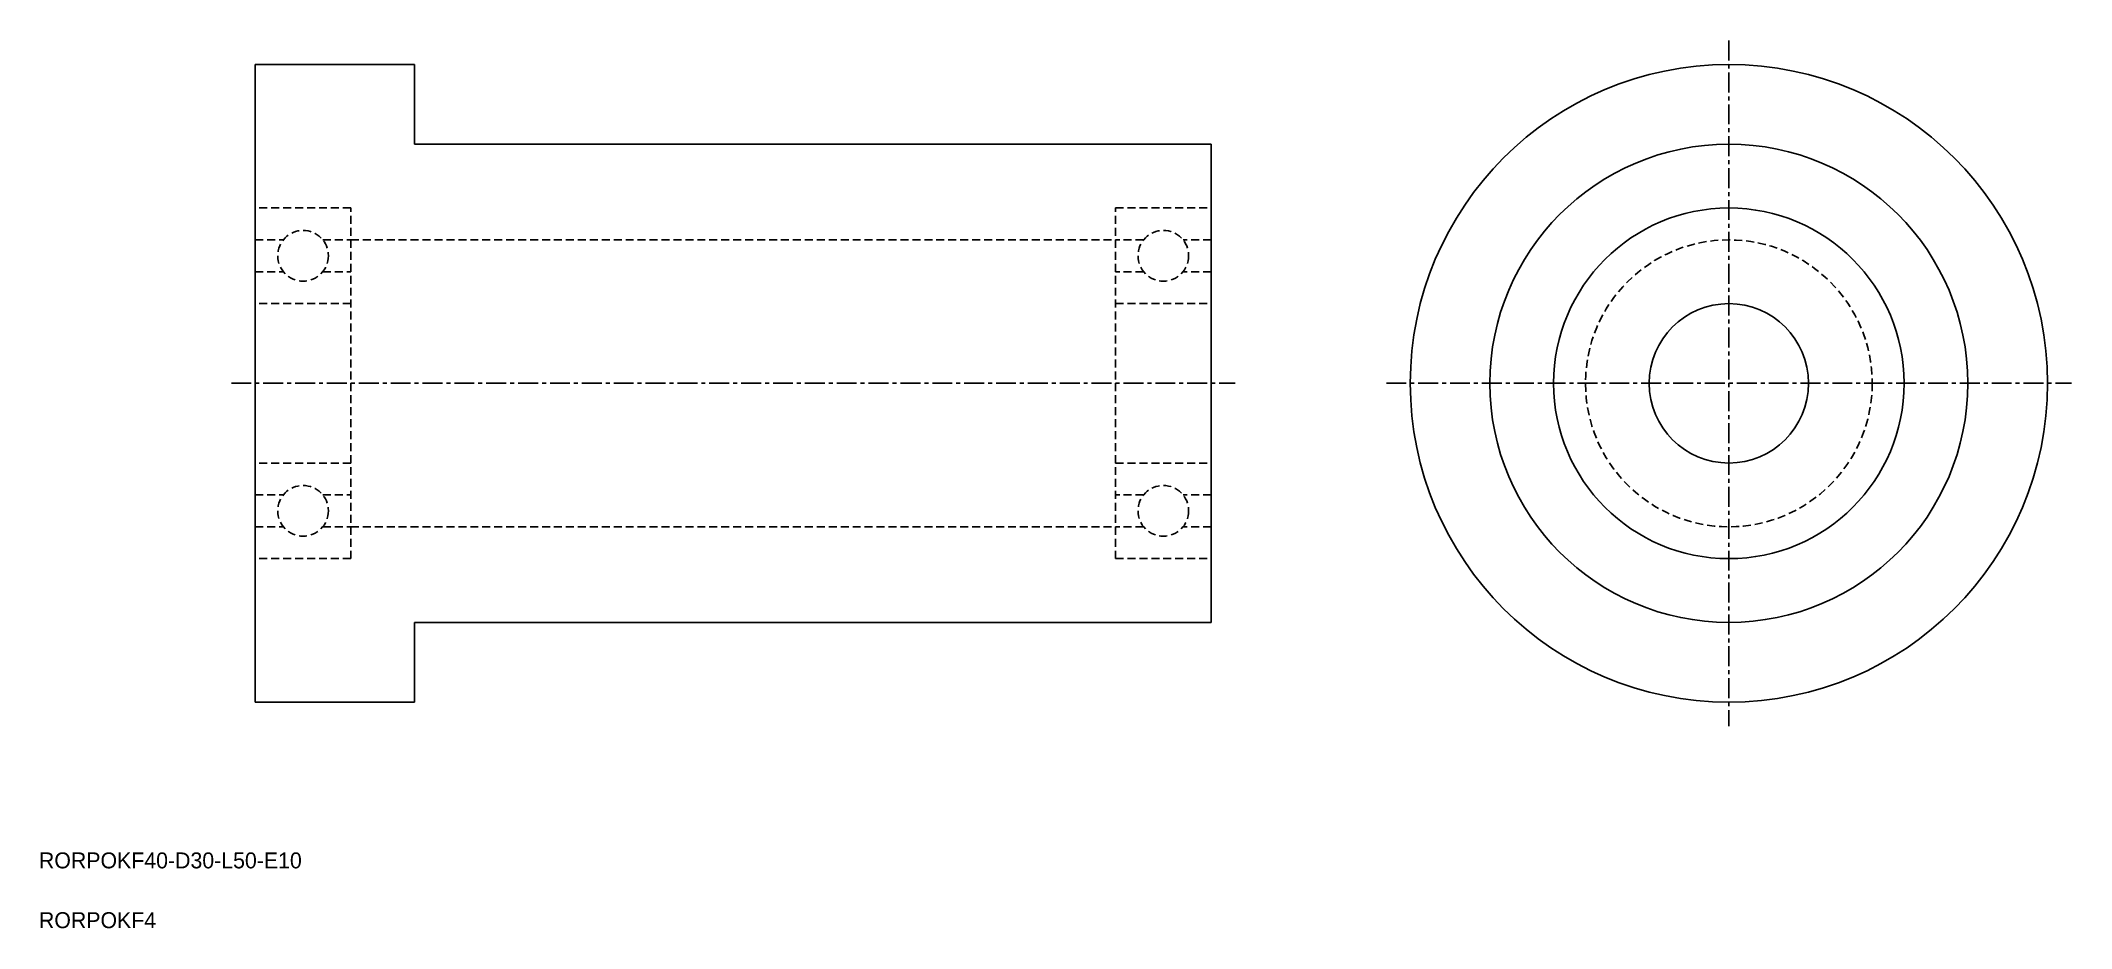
# Model space of a CAD drawing. Extents: x 32 to 159, y -16 to 40.
import ezdxf

# ---------------------------------------------------------------- set-up
doc = ezdxf.new("R2010")
doc.units = 0
doc.linetypes.add('CENTER', pattern=[2, 1.25, -0.25, 0.25, -0.25])
doc.linetypes.add('DASHED', pattern=[0.75, 0.5, -0.25])
doc.layers.get('0').update_dxf_attribs({"linetype": 'CONTINUOUS'})
doc.layers.add('CENTER', color=1, linetype='CENTER')

msp = doc.modelspace()

# ---------------------------------------------------------------- linework, layer by layer
at = {"color": 7, "linetype": 'CONTINUOUS'}
for p, q in [((45.33, 38.55), (45.33, -1.45)), ((45.33, 38.55), (55.33, 38.55)), ((55.33, 38.55), (55.33, 33.55)), ((55.33, 33.55), (105.33, 33.55)), ((105.33, 33.55), (105.33, 3.55)), ((55.33, 3.55), (105.33, 3.55)), ((55.33, -1.45), (55.33, 3.55)), ((45.33, -1.45), (55.33, -1.45))]:
    msp.add_line(p, q, dxfattribs=at)
at = {"color": 3, "linetype": 'DASHED'}
for p, q in [((51.33, 29.55), (45.33, 29.55)), ((51.33, 7.55), (51.33, 29.55)), ((99.33, 29.55), (105.33, 29.55)), ((99.33, 7.55), (99.33, 29.55)), ((45.33, 27.55), (47.09, 27.55)), ((49.57, 27.55), (51.33, 27.55)), ((51.33, 27.55), (99.33, 27.55)), ((101.09, 27.55), (99.33, 27.55)), ((105.33, 27.55), (103.57, 27.55)), ((45.33, 25.55), (47.09, 25.55)), ((49.57, 25.55), (51.33, 25.55)), ((101.09, 25.55), (99.33, 25.55)), ((105.33, 25.55), (103.57, 25.55)), ((51.33, 23.55), (45.33, 23.55)), ((99.33, 23.55), (105.33, 23.55)), ((51.33, 13.55), (45.33, 13.55)), ((99.33, 13.55), (105.33, 13.55)), ((45.33, 11.55), (47.09, 11.55)), ((49.57, 11.55), (51.33, 11.55)), ((101.09, 11.55), (99.33, 11.55)), ((105.33, 11.55), (103.57, 11.55)), ((45.33, 9.55), (47.09, 9.55)), ((49.57, 9.55), (51.33, 9.55)), ((51.33, 9.55), (99.33, 9.55)), ((101.09, 9.55), (99.33, 9.55)), ((105.33, 9.55), (103.57, 9.55)), ((51.33, 7.55), (45.33, 7.55)), ((99.33, 7.55), (105.33, 7.55))]:
    msp.add_line(p, q, dxfattribs=at)
at = {"color": 7, "linetype": 'CONTINUOUS'}
for radius in [20, 15, 11, 5]:
    msp.add_circle((137.83, 18.55), radius, dxfattribs=at)
at = {"color": 3, "linetype": 'DASHED'}
for centre, radius in [((48.33, 26.55), 1.59), ((102.33, 26.55), 1.59), ((137.83, 18.55), 9), ((48.33, 10.55), 1.59), ((102.33, 10.55), 1.59)]:
    msp.add_circle(centre, radius, dxfattribs=at)
at = {"layer": 'CENTER', "color": 1, "linetype": 'CENTER'}
for p, q in [((137.83, 40.05), (137.83, -2.95)), ((43.83, 18.55), (106.83, 18.55)), ((116.33, 18.55), (159.33, 18.55))]:
    msp.add_line(p, q, dxfattribs=at)

# ---------------------------------------------------------------- texts
at = {"color": 7, "linetype": 'CONTINUOUS'}
for s, p in [('RORPOKF40-D30-L50-E10', (31.75, -11.88)), ('RORPOKF4', (31.75, -15.63))]:
    msp.add_text(s, height=1, dxfattribs=at).set_placement(p)

doc.saveas('drawing.dxf')
